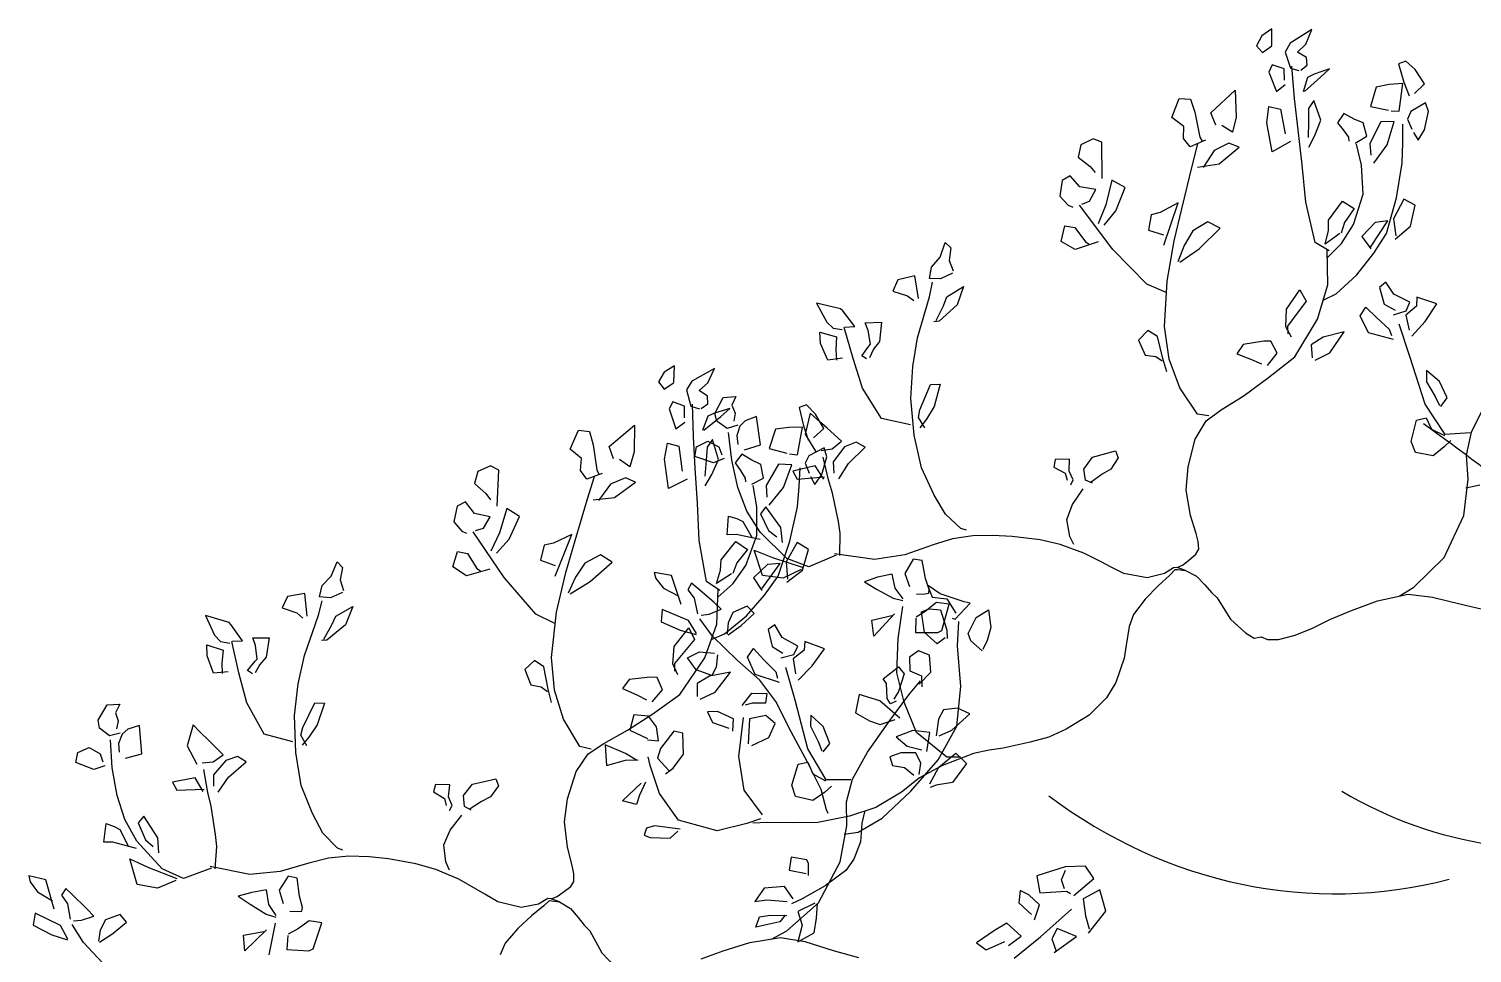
# Model space of a CAD drawing. Header units: millimetres. Extents: x 87938 to 265635, y 330093 to 434310.
# Drawn here: x 233344 to 236087, y 372373 to 374130 of the extents above; entities that cross this region are included whole.
import ezdxf

# ---------------------------------------------------------------- set-up
doc = ezdxf.new("R2010")
doc.units = ezdxf.units.MM

# ---------------------------------------------------------------- blocks, each defined once
blk = doc.blocks.new('A$C02942DF4')
at = {"linetype": 'Continuous'}
for p, q in [((2378, 6349.3), (2364.7, 6339.9)), ((2378.2, 6326.6), (2378, 6349.3)), ((2432.3, 6348.3), (2402.8, 6329.9)), ((2424.2, 6328.6), (2432.3, 6348.3)), ((2364.7, 6339.9), (2357.4, 6326.3)), ((2402.8, 6329.9), (2396.1, 6317.5)), ((2413, 6317.5), (2424.2, 6328.6)), ((2357.4, 6326.3), (2365.5, 6317)), ((2365.5, 6317), (2378, 6326.2)), ((2396.1, 6317.5), (2403.2, 6295.7)), ((2425.1, 6310.2), (2413, 6317.5)), ((2425.8, 6300.2), (2425.1, 6310.2)), ((2378.4, 6300.4), (2374, 6290.3)), ((2374, 6290.3), (2384.3, 6264)), ((2394.6, 6295.1), (2378.4, 6300.4)), ((2395.4, 6279.5), (2394.6, 6295.1)), ((2403.2, 6295.7), (2414.8, 6292.8)), ((2408.8, 6254.6), (2405.2, 6298.6)), ((2417.2, 6293.3), (2425.8, 6300.2)), ((2456.2, 6295.1), (2435.4, 6287.8)), ((2444.3, 6283.6), (2456.2, 6295.1)), ((2560, 6305.6), (2550.2, 6301.6)), ((2550.2, 6301.6), (2557.1, 6277)), ((2572.6, 6293.9), (2560, 6305.6)), ((2585.2, 6274.8), (2572.6, 6293.9)), ((2384.3, 6264), (2396.2, 6273.7)), ((2426.6, 6283.3), (2420.5, 6263.7)), ((2422.6, 6264.2), (2444.3, 6283.6)), ((2435.4, 6287.8), (2426.6, 6283.3)), ((2519.5, 6270.3), (2512.1, 6243.8)), ((2537.5, 6273.8), (2519.5, 6270.3)), ((2555.8, 6275.3), (2537.5, 6273.8)), ((2551.1, 6237.4), (2555.8, 6275.3)), ((2557.1, 6277), (2564.5, 6258.4)), ((2571.7, 6261.5), (2585.2, 6274.8)), ((2242.4, 6228.8), (2252.4, 6254.9)), ((2252.4, 6254.9), (2267.6, 6253.9)), ((2267.6, 6253.9), (2273.4, 6236)), ((2295.3, 6235.2), (2328.1, 6265.9)), ((2328.1, 6265.9), (2329.6, 6229.5)), ((2413.6, 6212.1), (2408.8, 6254.6)), ((2435, 6252), (2427.9, 6241.3)), ((2444.4, 6225.2), (2435, 6252)), ((2273.4, 6236), (2280.4, 6202.4)), ((2302, 6218.6), (2295.3, 6235.2)), ((2371.1, 6221.7), (2373.9, 6243.7)), ((2373.9, 6243.7), (2389.6, 6240.4)), ((2389.6, 6240.4), (2396, 6206.9)), ((2427.9, 6241.3), (2427.9, 6223.4)), ((2475.8, 6234.2), (2467.4, 6221.8)), ((2489.7, 6226.6), (2475.8, 6234.2)), ((2512.1, 6243.8), (2536.6, 6239)), ((2540.2, 6238.1), (2551.1, 6237.4)), ((2566.7, 6236.9), (2562.3, 6226.8)), ((2586.7, 6248.9), (2566.7, 6236.9)), ((2585.4, 6212.2), (2590.9, 6236.9)), ((2590.9, 6236.9), (2586.7, 6248.9)), ((2258.5, 6216.8), (2242.4, 6228.8)), ((2258, 6200.6), (2258.5, 6216.8)), ((2324.6, 6208.8), (2310.3, 6218.1)), ((2329.6, 6229.5), (2324.6, 6208.8)), ((2378.6, 6182.5), (2371.1, 6221.7)), ((2419, 6164.7), (2413.6, 6212.1)), ((2427.9, 6223.4), (2427.3, 6201.9)), ((2436.3, 6204.4), (2444.4, 6225.2)), ((2467.4, 6221.8), (2475, 6212)), ((2475, 6212), (2481.9, 6202.1)), ((2502.1, 6221.5), (2489.7, 6226.6)), ((2506.9, 6203.4), (2502.1, 6221.5)), ((2525.9, 6223.2), (2510.9, 6193.5)), ((2544.2, 6223.3), (2525.9, 6223.2)), ((2534.4, 6191.9), (2544.2, 6223.3)), ((2555.7, 6194.4), (2555.8, 6219.7)), ((2562.3, 6226.8), (2568.3, 6213.1)), ((2576.5, 6198.3), (2585.4, 6212.2)), ((2119, 6191.7), (2115.3, 6175.1)), ((2135.6, 6200.1), (2119, 6191.7)), ((2147.5, 6195.2), (2135.6, 6200.1)), ((2147.6, 6146.2), (2147.5, 6195.2)), ((2267.2, 6189.1), (2258, 6200.6)), ((2287.9, 6198.1), (2267.2, 6189.1)), ((2269.7, 6162.8), (2277.7, 6193.3)), ((2280.4, 6202.4), (2283.4, 6196.8)), ((2319.6, 6194), (2299.9, 6184.1)), ((2333.5, 6188.5), (2319.6, 6194)), ((2403.2, 6196.3), (2378.6, 6182.5)), ((2428.4, 6188.6), (2436.3, 6204.4)), ((2481.9, 6202.1), (2482.5, 6197)), ((2491.3, 6194.1), (2506.9, 6203.4)), ((2510.9, 6193.5), (2512.6, 6177.8)), ((2516.5, 6167.1), (2534.4, 6191.9)), ((2555, 6167), (2555.7, 6194.4)), ((2570.4, 6208.7), (2576.5, 6198.3)), ((2115.3, 6175.1), (2131.5, 6162.4)), ((2299.9, 6184.1), (2284.7, 6161)), ((2306.4, 6166.1), (2333.5, 6188.5)), ((2131.5, 6162.4), (2138.2, 6154.2)), ((2255.9, 6105), (2269.7, 6162.8)), ((2277.3, 6161.4), (2306.4, 6166.1)), ((2424, 6114.1), (2419, 6164.7)), ((2547.2, 6119.7), (2555, 6167)), ((2093.4, 6143.4), (2090.2, 6122)), ((2104.3, 6149.8), (2093.4, 6143.4)), ((2117.4, 6134.6), (2104.3, 6149.8)), ((2139, 6131.3), (2117.4, 6134.6)), ((2160.9, 6143.7), (2152.6, 6110.3)), ((2178.9, 6133.9), (2160.9, 6143.7)), ((2166.3, 6102.3), (2178.9, 6133.9)), ((2090.2, 6122), (2101.8, 6109.7)), ((2120, 6111.4), (2130.6, 6115.3)), ((2130.6, 6115.3), (2139, 6131.3)), ((2250.9, 6112.9), (2226.6, 6099.9)), ((2231.6, 6055.6), (2250.9, 6112.9)), ((2436.9, 6059), (2424, 6114.1)), ((2455.1, 6089.5), (2473.9, 6115.2)), ((2473.9, 6115.2), (2490, 6105.3)), ((2533.5, 6071.4), (2547.2, 6119.7)), ((2557.2, 6118.2), (2543.4, 6091.5)), ((2572.6, 6109.9), (2557.2, 6118.2)), ((2101.8, 6109.7), (2108, 6107.2)), ((2152.6, 6110.3), (2142.3, 6084.5)), ((2150.4, 6082.5), (2166.3, 6102.3)), ((2214.1, 6096.6), (2210.5, 6075.9)), ((2226.6, 6099.9), (2214.1, 6096.6)), ((2245.6, 6061.3), (2255.9, 6105)), ((2490, 6105.3), (2476.7, 6086.5)), ((2566.3, 6081.5), (2572.6, 6109.9)), ((2092.1, 6060.5), (2097.1, 6081.6)), ((2097.1, 6081.6), (2110.8, 6079.6)), ((2110.8, 6079.6), (2124.9, 6060.1)), ((2210.5, 6075.9), (2230.8, 6069.8)), ((2270.6, 6075.2), (2258.9, 6055.3)), ((2291.2, 6087.3), (2270.6, 6075.2)), ((2279.2, 6050.6), (2307.9, 6078.6)), ((2307.9, 6078.6), (2291.2, 6087.3)), ((2450.6, 6057), (2455, 6075.5)), ((2455, 6075.5), (2455.1, 6089.5)), ((2476.7, 6086.5), (2472, 6071.8)), ((2518.4, 6086.4), (2500.3, 6067.5)), ((2511.9, 6052.7), (2535.3, 6088.6)), ((2535.3, 6088.6), (2518.4, 6086.4)), ((2543.4, 6091.5), (2546.3, 6068.1)), ((2545.6, 6063.7), (2566.3, 6081.5)), ((1927.8, 6039.4), (1934.7, 6059.2)), ((1934.7, 6059.2), (1942.4, 6051.9)), ((2111, 6049.5), (2092.1, 6060.5)), ((2142.4, 6060), (2111, 6049.5)), ((2124.9, 6060.1), (2129.8, 6057.4)), ((2235.8, 6006.6), (2245.6, 6061.3)), ((2258.9, 6055.3), (2250.3, 6033)), ((2455.7, 6047.7), (2436.9, 6059)), ((2470.4, 6071.4), (2450.6, 6057)), ((2500.3, 6067.5), (2512.6, 6050.8)), ((2516.6, 6044.7), (2533.5, 6071.4)), ((1916, 6025.8), (1927.8, 6039.4)), ((1942.4, 6051.9), (1940.1, 6034.9)), ((1940.1, 6034.9), (1945.4, 6020.7)), ((2253.2, 6032.7), (2279.2, 6050.6)), ((2493.4, 6015.5), (2516.6, 6044.7)), ((1913.4, 6010.5), (1916, 6025.8)), ((1944.4, 6017.7), (1928.5, 6009.8)), ((2465.2, 5989.4), (2493.4, 6015.5)), ((1870.2, 6008.5), (1863.7, 5992.9)), ((1893.5, 6013.9), (1870.2, 6008.5)), ((1898.4, 5983.2), (1893.5, 6013.9)), ((1928.5, 6009.8), (1913.4, 6010.5)), ((1913.5, 5985.3), (1917.3, 6005.1)), ((1937.1, 5985.2), (1959.4, 5999.5)), ((1959.4, 5999.5), (1950.8, 5974.4)), ((2232.4, 5944.9), (2235.8, 6006.6)), ((2532.6, 6005.1), (2524, 5998.2)), ((2524, 5998.2), (2530.7, 5975.6)), ((2543.7, 5988.8), (2532.6, 6005.1)), ((1792.7, 5969), (1760.2, 5976.9)), ((1760.2, 5976.9), (1773.8, 5951)), ((1863.7, 5992.9), (1883.7, 5986.8)), ((1883.7, 5986.8), (1892.3, 5980.4)), ((1897.2, 5929.7), (1913.5, 5985.3)), ((1932.2, 5973.2), (1937.1, 5985.2)), ((2397.9, 5968.8), (2416.1, 5994.7)), ((2424.7, 5979.6), (2399.5, 5945.4)), ((2416.1, 5994.7), (2424.7, 5979.6)), ((2448.6, 5981.3), (2465.2, 5989.4)), ((2530.7, 5975.6), (2545.6, 5967.2)), ((2565.3, 5978.1), (2543.7, 5988.8)), ((2560.4, 5966.5), (2565.3, 5978.1)), ((2574.7, 5984.8), (2574.2, 5972.8)), ((2601.8, 5976.1), (2574.7, 5984.8)), ((2586, 5952.1), (2601.8, 5976.1)), ((1795.5, 5966.6), (1792.7, 5969)), ((1812, 5945.2), (1795.5, 5966.6)), ((1922.3, 5953.1), (1932.2, 5973.2)), ((1950.8, 5974.4), (1926.7, 5952.4)), ((2397.1, 5944.8), (2397.9, 5968.8)), ((2498.1, 5959.6), (2505.5, 5971.5)), ((2509.4, 5936.4), (2498.1, 5959.6)), ((2505.5, 5971.5), (2520.4, 5956.8)), ((2520.4, 5956.8), (2537.3, 5941.5)), ((2543.1, 5961), (2560.4, 5966.5)), ((2574.2, 5972.8), (2560.1, 5960.4)), ((2560.1, 5960.4), (2564.3, 5940.1)), ((1765.3, 5922.1), (1764.3, 5937.3)), ((1764.3, 5937.3), (1786.9, 5931)), ((1773.8, 5951), (1782.4, 5942.9)), ((1782.4, 5942.9), (1795, 5940.9)), ((1798.2, 5944.1), (1812, 5945.2)), ((1826.2, 5949.9), (1848.4, 5951.2)), ((1830.2, 5939.7), (1826.2, 5949.9)), ((1833.4, 5921.2), (1830.2, 5939.7)), ((1848.4, 5951.2), (1845.5, 5924.7)), ((1926.7, 5952.4), (1919.3, 5951.3)), ((2209.6, 5939.6), (2197.1, 5926.6)), ((2222.8, 5931.5), (2209.6, 5939.6)), ((2238.7, 5900.6), (2232.4, 5944.9)), ((2404.6, 5930.5), (2397.1, 5944.8)), ((2399.5, 5945.4), (2399.8, 5935.3)), ((2476.2, 5937.7), (2447.9, 5930.8)), ((2456.8, 5909.4), (2476.2, 5937.7)), ((2543.1, 5927.4), (2509.4, 5936.4)), ((2537.3, 5941.5), (2540.3, 5933.1)), ((2568.2, 5931.9), (2586, 5952.1)), ((1775.2, 5899.2), (1765.3, 5922.1)), ((1786.9, 5931), (1786, 5913.3)), ((1821.3, 5905.4), (1830.9, 5918.5)), ((1830.9, 5918.5), (1833.4, 5921.2)), ((1845.5, 5924.7), (1837.3, 5914.4)), ((1890.8, 5890.8), (1897.2, 5929.7)), ((2197.1, 5926.6), (2206.1, 5906.3)), ((2230.2, 5901.7), (2222.8, 5931.5)), ((2339.1, 5920.5), (2330.7, 5908)), ((2367.3, 5925.3), (2339.1, 5920.5)), ((2376.9, 5925.1), (2367.3, 5925.3)), ((2385.2, 5908.8), (2376.9, 5925.1)), ((2447.9, 5930.8), (2431.6, 5920)), ((2431.6, 5920), (2432.6, 5902.4)), ((1795.1, 5902.1), (1775.2, 5899.2)), ((1786, 5913.3), (1787.2, 5899.6)), ((1828, 5901), (1821.3, 5905.4)), ((1837.3, 5914.4), (1831.8, 5902.6)), ((2206.1, 5906.3), (2220.6, 5904.4)), ((2220.6, 5904.4), (2229.3, 5898.4)), ((2235.6, 5883.7), (2230.2, 5901.7)), ((2253.1, 5861.9), (2238.7, 5900.6)), ((2330.7, 5908), (2350.5, 5900.4)), ((2350.5, 5900.4), (2364, 5894.4)), ((2372.2, 5892.1), (2385.2, 5908.8)), ((2437, 5899.2), (2456.8, 5909.4)), ((1553.4, 5883.1), (1545.5, 5870)), ((1567.2, 5891.8), (1553.4, 5883.1)), ((1566.2, 5869.1), (1567.2, 5891.8)), ((1621.4, 5887.9), (1590.9, 5871.1)), ((1612.3, 5868.7), (1621.4, 5887.9)), ((1888.1, 5847.5), (1890.8, 5890.8)), ((2605.6, 5870.6), (2587.8, 5885.4)), ((2587.8, 5885.4), (2588.2, 5870.1)), ((1545.5, 5870), (1553, 5860.2)), ((1553, 5860.2), (1566, 5868.8)), ((1590.9, 5871.1), (1583.6, 5859.1)), ((1583.6, 5859.1), (1589.5, 5837)), ((1600.5, 5858.3), (1612.3, 5868.7)), ((1612.2, 5850.3), (1600.5, 5858.3)), ((1900.1, 5831.8), (1914.9, 5866.4)), ((1914.9, 5866.4), (1927.8, 5866.6)), ((1927.8, 5866.6), (1919.6, 5836.7)), ((2277.3, 5825.9), (2253.1, 5861.9)), ((2588.2, 5870.1), (2599.7, 5850)), ((2615.9, 5848.2), (2605.6, 5870.6)), ((1565, 5843), (1560.1, 5833.1)), ((1580.9, 5836.8), (1565, 5843)), ((1592.9, 5795.7), (1591.7, 5839.8)), ((1603.4, 5833.9), (1612.3, 5840.3)), ((1612.3, 5840.3), (1612.2, 5850.3)), ((1622.1, 5827.2), (1633.2, 5848.6)), ((1633.2, 5848.6), (1650.6, 5850.2)), ((1650.6, 5850.2), (1645.2, 5838.1)), ((1746.6, 5838.6), (1736.6, 5835.1)), ((1758.6, 5826.2), (1746.6, 5838.6)), ((1892.4, 5797.5), (1888.1, 5847.5)), ((2599.7, 5850), (2605.6, 5837.8)), ((2607.4, 5836.4), (2615.9, 5848.2)), ((2648.9, 5801.7), (2667.7, 5839.3)), ((1560.1, 5833.1), (1569, 5806.3)), ((1580.9, 5821.2), (1580.9, 5836.8)), ((1589.5, 5837), (1601, 5833.5)), ((1612.3, 5823.4), (1605.1, 5804.1)), ((1607.2, 5804.5), (1629.9, 5822.7)), ((1621.3, 5827.4), (1612.3, 5823.4)), ((1642.5, 5833.6), (1621.3, 5827.4)), ((1624.6, 5816.5), (1622.1, 5827.2)), ((1629.9, 5822.7), (1642.5, 5833.6)), ((1645.2, 5838.1), (1649.6, 5827.6)), ((1649.6, 5827.6), (1647.7, 5816.7)), ((1678.6, 5822.8), (1663.3, 5817.2)), ((1683.9, 5784.5), (1678.6, 5822.8)), ((1736.6, 5835.1), (1742.2, 5810.1)), ((1751.3, 5827.5), (1744.8, 5798.7)), ((1760.3, 5819.1), (1751.3, 5827.5)), ((1770.1, 5806.4), (1758.6, 5826.2)), ((1774.4, 5807), (1760.3, 5819.1)), ((1898.3, 5821.6), (1900.1, 5831.8)), ((1907.2, 5807.6), (1898.3, 5821.6)), ((1909.3, 5819.2), (1900.4, 5807.7)), ((1919.6, 5836.7), (1909.3, 5819.2)), ((2292.6, 5823.6), (2277.3, 5825.9)), ((2574.5, 5817.9), (2587.5, 5821.3)), ((2587.5, 5821.3), (2595, 5805.9)), ((1425.5, 5778.7), (1436.8, 5804.3)), ((1436.8, 5804.3), (1451.9, 5802.5)), ((1451.9, 5802.5), (1456.8, 5784.3)), ((1478.6, 5782.3), (1513, 5811.2)), ((1513, 5811.2), (1512.5, 5774.8)), ((1569, 5806.3), (1581.3, 5815.4)), ((1638.8, 5806.6), (1624.6, 5816.5)), ((1653.2, 5811), (1638.8, 5806.6)), ((1645, 5763.6), (1640.5, 5801.4)), ((1656, 5809.9), (1651.7, 5797)), ((1663.3, 5817.2), (1656, 5809.9)), ((1704.3, 5805.5), (1695.6, 5779.3)), ((1722.5, 5808), (1704.3, 5805.5)), ((1740.8, 5808.5), (1722.5, 5808)), ((1734.1, 5771), (1740.8, 5808.5)), ((1742.2, 5810.1), (1748.6, 5791.2)), ((1755.9, 5793.9), (1770.1, 5806.4)), ((1794, 5789.2), (1774.4, 5807)), ((2567.4, 5789), (2574.5, 5817.9)), ((2595, 5805.9), (2612.6, 5797.1)), ((2642.4, 5770.4), (2648.9, 5801.7)), ((1456.8, 5784.3), (1462, 5750.3)), ((1484.4, 5765.3), (1478.6, 5782.3)), ((1553.6, 5764.8), (1557.5, 5786.6)), ((1557.5, 5786.6), (1573, 5782.5)), ((1573, 5782.5), (1577.6, 5748.7)), ((1595.5, 5752.9), (1592.9, 5795.7)), ((1595, 5768.4), (1597, 5781.8)), ((1597, 5781.8), (1612.3, 5789.5)), ((1611.4, 5781.3), (1610.3, 5763.5)), ((1619, 5791.7), (1611.4, 5781.3)), ((1612.3, 5789.5), (1627.4, 5781.5)), ((1626.9, 5764.4), (1619, 5791.7)), ((1627.4, 5781.5), (1631.6, 5771)), ((1651.7, 5797), (1653.3, 5785.1)), ((1662.1, 5777.7), (1683.9, 5784.5)), ((1744.8, 5798.7), (1754.3, 5783.1)), ((1770.3, 5780.5), (1749.7, 5769.6)), ((1754.3, 5783.1), (1759.4, 5774.5)), ((1773.8, 5768.3), (1770.3, 5780.5)), ((1781.2, 5778.9), (1794, 5789.2)), ((1798, 5781.8), (1782.5, 5761.4)), ((1813.8, 5787.9), (1798, 5781.8)), ((1803.3, 5759.2), (1826, 5781.3)), ((1826, 5781.3), (1813.8, 5787.9)), ((1902.3, 5753.3), (1892.4, 5797.5)), ((2572.9, 5773.8), (2567.4, 5789)), ((2612.2, 5781.6), (2597, 5769.7)), ((2621.2, 5790.3), (2612.2, 5781.6)), ((1440.8, 5765.9), (1425.5, 5778.7)), ((1439.5, 5749.7), (1440.8, 5765.9)), ((1506.4, 5754.4), (1492.6, 5764.4)), ((1512.5, 5774.8), (1506.4, 5754.4)), ((1558.9, 5725.3), (1553.6, 5764.8)), ((1620, 5760.2), (1595, 5768.4)), ((1610.3, 5763.5), (1608.6, 5742.1)), ((1617.7, 5744.1), (1626.9, 5764.4)), ((1634.8, 5765.7), (1620, 5760.2)), ((1653.3, 5726.3), (1645, 5763.6)), ((1658.7, 5771.8), (1649.7, 5759.8)), ((1672.2, 5763.4), (1658.7, 5771.8)), ((1684.4, 5757.6), (1672.2, 5763.4)), ((1695.6, 5779.3), (1719.8, 5773.3)), ((1723.3, 5772.2), (1734.1, 5771)), ((1749.7, 5769.6), (1744.7, 5759.7)), ((1766.2, 5776.8), (1781.2, 5778.9)), ((1767, 5744), (1773.8, 5768.3)), ((1782.5, 5761.4), (1783.3, 5745.8)), ((2084, 5764.5), (2082.1, 5754.2)), ((2103.6, 5764.8), (2084, 5764.5)), ((2102.9, 5748.6), (2103.6, 5764.8)), ((2122.8, 5751.5), (2134.5, 5767.5)), ((2134.5, 5767.5), (2165.7, 5776.2)), ((2169.6, 5766.9), (2159.7, 5751.3)), ((2165.7, 5776.2), (2169.6, 5766.9)), ((2597, 5769.7), (2572.9, 5773.8)), ((2644.6, 5737.7), (2642.4, 5770.4)), ((1300.2, 5748.2), (1295.6, 5731.8)), ((1317.3, 5755.7), (1300.2, 5748.2)), ((1328.9, 5750.2), (1317.3, 5755.7)), ((1326.4, 5701.3), (1328.9, 5750.2)), ((1448.1, 5737.8), (1439.5, 5749.7)), ((1469.2, 5745.7), (1448.1, 5737.8)), ((1449.2, 5711.3), (1458.8, 5741.4)), ((1462, 5750.3), (1464.7, 5744.5)), ((1598.3, 5705.3), (1595.5, 5752.9)), ((1609, 5728.7), (1617.7, 5744.1)), ((1649.7, 5759.8), (1656.8, 5749.6)), ((1656.8, 5749.6), (1663.1, 5739.3)), ((1688.2, 5739.3), (1684.4, 5757.6)), ((1708.3, 5758.1), (1691.7, 5729.2)), ((1726.5, 5757.2), (1708.3, 5758.1)), ((1715, 5726.4), (1726.5, 5757.2)), ((1758.1, 5756), (1727.8, 5748.6)), ((1727.8, 5748.6), (1733.9, 5737.8)), ((1733.9, 5737.8), (1770.9, 5741.2)), ((1736.4, 5727.8), (1737.9, 5753)), ((1744.7, 5759.7), (1750, 5745.8)), ((1751.9, 5741.3), (1757.5, 5730.5)), ((1757.5, 5730.5), (1767, 5744)), ((1770, 5737.8), (1758.1, 5756)), ((1790.4, 5738.4), (1803.3, 5759.2)), ((1919.7, 5716), (1902.3, 5753.3)), ((2082.1, 5754.2), (2097.6, 5745.9)), ((2097.6, 5745.9), (2100.4, 5736.5)), ((2108.4, 5736.9), (2102.9, 5748.6)), ((2125.1, 5736.6), (2122.8, 5751.5)), ((2147.7, 5744.7), (2132.8, 5733.9)), ((2159.7, 5751.3), (2147.7, 5744.7)), ((1295.6, 5731.8), (1311.1, 5718.3)), ((1480.5, 5731.1), (1464.1, 5708.8)), ((1500.6, 5739.8), (1480.5, 5731.1)), ((1485.9, 5712.7), (1514.3, 5733.6)), ((1514.3, 5733.6), (1500.6, 5739.8)), ((1584.3, 5737.8), (1558.9, 5725.3)), ((1665.5, 5694.2), (1653.3, 5726.3)), ((1663.1, 5739.3), (1663.5, 5734.2)), ((1672.1, 5730.9), (1688.2, 5739.3)), ((1691.7, 5729.2), (1692.5, 5713.4)), ((1695.8, 5702.6), (1715, 5726.4)), ((1734.3, 5700.4), (1736.4, 5727.8)), ((2105.3, 5729.9), (2108.4, 5736.9)), ((2107.5, 5703.5), (2122, 5724.7)), ((2134.6, 5732.2), (2125.1, 5736.6)), ((2638.5, 5688.7), (2644.6, 5737.7)), ((2641.6, 5726.2), (2660.6, 5729.9)), ((1272.1, 5701.3), (1267.8, 5680.1)), ((1283.3, 5707.1), (1272.1, 5701.3)), ((1295.6, 5691.3), (1283.3, 5707.1)), ((1311.1, 5718.3), (1317.4, 5709.7)), ((1432.4, 5654.4), (1449.2, 5711.3)), ((1456.7, 5709.6), (1485.9, 5712.7)), ((1600.7, 5654.5), (1598.3, 5705.3)), ((1935.2, 5690.3), (1919.7, 5716)), ((2099.8, 5683.2), (2107.5, 5703.5)), ((1317, 5686.8), (1295.6, 5691.3)), ((1307.8, 5671.3), (1317, 5686.8)), ((1339.5, 5698.1), (1329.5, 5665.1)), ((1357, 5687.3), (1339.5, 5698.1)), ((1342.7, 5656.4), (1357, 5687.3)), ((1638.6, 5662.1), (1640.6, 5687.7)), ((1640.6, 5687.7), (1651.8, 5684.4)), ((1651.8, 5684.4), (1659.8, 5680.3)), ((1683.5, 5665.9), (1665.5, 5694.2)), ((1691.2, 5700.2), (1684, 5690.8)), ((1684, 5690.8), (1695, 5668.2)), ((1711.5, 5672.1), (1691.2, 5700.2)), ((1724, 5653.6), (1734.3, 5700.4)), ((1955.8, 5670.9), (1935.2, 5690.3)), ((2103.8, 5660), (2099.8, 5683.2)), ((2611.9, 5631.5), (2638.5, 5688.7)), ((1267.8, 5680.1), (1278.7, 5667.2)), ((1278.7, 5667.2), (1284.8, 5664.5)), ((1296.9, 5668), (1307.8, 5671.3)), ((1329.5, 5665.1), (1317.8, 5639.9)), ((1427.7, 5662.5), (1402.8, 5650.8)), ((1405.4, 5606.3), (1427.7, 5662.5)), ((1651.1, 5662.9), (1638.6, 5662.1)), ((1683.4, 5656.1), (1651.1, 5662.9)), ((1659.8, 5680.3), (1672.5, 5658.1)), ((1719.8, 5630.3), (1683.5, 5665.9)), ((1695, 5668.2), (1706, 5659.6)), ((1714, 5651.7), (1711.5, 5672.1)), ((1963.4, 5668.5), (1955.8, 5670.9)), ((1325.8, 5637.5), (1342.7, 5656.4)), ((1390.1, 5648.3), (1385.4, 5627.7)), ((1402.8, 5650.8), (1390.1, 5648.3)), ((1419.7, 5611.3), (1432.4, 5654.4)), ((1610.6, 5598.9), (1600.7, 5654.5)), ((1630.5, 5628.3), (1650.6, 5653)), ((1650.6, 5653), (1666.2, 5642.3)), ((1666.2, 5642.3), (1651.8, 5624.2)), ((1707.8, 5606.1), (1724, 5653.6)), ((1733.9, 5651.6), (1718.7, 5625.7)), ((1748.9, 5642.5), (1733.9, 5651.6)), ((1741, 5614.4), (1748.9, 5642.5)), ((2109.2, 5649), (2103.8, 5660)), ((1101.2, 5606.2), (1109.2, 5625.7)), ((1109.2, 5625.7), (1116.4, 5617.9)), ((1266.4, 5618.7), (1272.5, 5639.5)), ((1272.5, 5639.5), (1286.1, 5636.7)), ((1286.1, 5636.7), (1299.1, 5616.5)), ((1385.4, 5627.7), (1405.4, 5620.5)), ((1445.5, 5623.8), (1432.7, 5604.6)), ((1466.6, 5634.9), (1445.5, 5623.8)), ((1452.7, 5598.8), (1482.8, 5625.3)), ((1482.8, 5625.3), (1466.6, 5634.9)), ((1629.6, 5614.3), (1630.5, 5628.3)), ((1651.8, 5624.2), (1646.3, 5609.7)), ((1686.9, 5607.2), (1675.3, 5641.6)), ((1675.3, 5641.6), (1700.2, 5631.3)), ((1685.2, 5588.6), (1710.5, 5623.2)), ((1710.5, 5623.2), (1693.5, 5621.9)), ((1700.2, 5631.3), (1740.4, 5618.3)), ((1718.7, 5625.7), (1720.4, 5602.1)), ((1749.4, 5618.6), (1719.8, 5630.3)), ((1786.7, 5634.7), (1749.4, 5618.6)), ((1891.3, 5629.3), (1880.1, 5609.9)), ((1903.6, 5627.3), (1891.3, 5629.3)), ((1907.8, 5603.1), (1903.6, 5627.3)), ((2570.8, 5591.1), (2611.9, 5631.5)), ((1088.8, 5593.3), (1101.2, 5606.2)), ((1116.4, 5617.9), (1113.3, 5601.1)), ((1284.7, 5606.7), (1266.4, 5618.7)), ((1316.6, 5615.5), (1284.7, 5606.7)), ((1299.1, 5616.5), (1303.8, 5613.5)), ((1407.1, 5557.1), (1419.7, 5611.3)), ((1432.7, 5604.6), (1423, 5582.8)), ((1563, 5607), (1539.6, 5611)), ((1539.6, 5611), (1541.7, 5603.1)), ((1541.7, 5603.1), (1552.4, 5589.9)), ((1576.1, 5567.8), (1563, 5607)), ((1624.2, 5596.1), (1629.6, 5614.3)), ((1644.7, 5609.4), (1624.2, 5596.1)), ((1693.5, 5621.9), (1674.4, 5604)), ((1674.4, 5604), (1685.8, 5586.6)), ((1714.8, 5603.6), (1686.9, 5607.2)), ((1689.4, 5580.3), (1707.8, 5606.1)), ((1739.1, 5615.2), (1714.8, 5603.6)), ((1719.5, 5597.8), (1741, 5614.4)), ((1843, 5604.8), (1825, 5598.5)), ((1862.8, 5609), (1843, 5604.8)), ((1866.7, 5589.7), (1862.8, 5609)), ((1880.1, 5609.9), (1886.2, 5592.1)), ((1912.8, 5587.8), (1907.8, 5603.1)), ((1085.3, 5578.2), (1088.8, 5593.3)), ((1116.6, 5583.7), (1100.3, 5576.7)), ((1113.3, 5601.1), (1117.8, 5586.7)), ((1425.8, 5582.3), (1452.7, 5598.8)), ((1552.4, 5589.9), (1573.2, 5579)), ((1590.5, 5596.6), (1585.4, 5587.4)), ((1585.4, 5587.4), (1593.9, 5576.1)), ((1599, 5589.2), (1590.5, 5596.6)), ((1620.5, 5570.7), (1599, 5589.2)), ((1628.8, 5586.5), (1610.6, 5598.9)), ((1825, 5598.5), (1841.4, 5588.6)), ((1841.4, 5588.6), (1864, 5576.1)), ((1877.7, 5575.1), (1866.7, 5589.7)), ((1927.9, 5581.9), (1910.7, 5593.7)), ((1910.7, 5593.7), (1917.2, 5577.6)), ((1912.3, 5582.8), (1912.8, 5587.8)), ((2550.8, 5578.8), (2570.8, 5591.1)), ((1042.1, 5578.4), (1034.7, 5563.3)), ((1065.6, 5582.6), (1042.1, 5578.4)), ((1068.8, 5551.7), (1065.6, 5582.6)), ((1084.1, 5553), (1088.9, 5572.6)), ((1100.3, 5576.7), (1085.3, 5578.2)), ((1107.6, 5551.7), (1130.6, 5564.8)), ((1130.6, 5564.8), (1120.8, 5540.2)), ((1593.9, 5576.1), (1598.5, 5555.1)), ((1630.6, 5561.2), (1620.5, 5570.7)), ((1666, 5565.3), (1646.6, 5556.9)), ((1664.8, 5552.4), (1689.4, 5580.3)), ((1675.4, 5555.2), (1666, 5565.3)), ((1864, 5576.1), (1877.1, 5572.9)), ((1870.9, 5521.4), (1877.3, 5564.8)), ((1895.9, 5581.8), (1907.1, 5581.9)), ((1907.1, 5581.9), (1912.3, 5582.8)), ((1922.8, 5570.2), (1907.6, 5558.3)), ((1917.2, 5577.6), (1936.8, 5575.5)), ((1940.2, 5568.3), (1922.8, 5570.2)), ((1960.4, 5571.4), (1927.9, 5581.9)), ((1930.2, 5532.4), (1940.2, 5568.3)), ((1936.8, 5575.5), (1949.2, 5555.9)), ((1948.2, 5547.5), (1968.5, 5569.4)), ((1968.5, 5569.4), (1960.4, 5571.4)), ((962.5, 5543.2), (930.5, 5552.7)), ((930.5, 5552.7), (942.7, 5526.2)), ((1034.7, 5563.3), (1054.4, 5556.1)), ((1054.4, 5556.1), (1062.6, 5549.2)), ((1064.8, 5498.4), (1084.1, 5553)), ((1102.1, 5540), (1107.6, 5551.7)), ((1400.3, 5495.8), (1407.1, 5557.1)), ((1550.7, 5560.8), (1548.9, 5544.3)), ((1586, 5545.9), (1550.7, 5560.8)), ((1596.9, 5528.2), (1586, 5545.9)), ((1618.6, 5524.5), (1601.6, 5548.2)), ((1603.5, 5553.1), (1614.4, 5554.6)), ((1614.4, 5554.6), (1630.6, 5561.2)), ((1635.2, 5527.8), (1664.8, 5552.4)), ((1646.6, 5556.9), (1640, 5542.8)), ((1657.8, 5538.9), (1675.4, 5555.2)), ((1834.9, 5546.2), (1862.2, 5552.6)), ((1837.6, 5524.8), (1834.9, 5546.2)), ((1865.9, 5554.8), (1837.6, 5524.8)), ((1894.8, 5549), (1894.5, 5529.7)), ((1907.6, 5558.3), (1895.3, 5550.5)), ((1902.4, 5557.7), (1912.8, 5561.6)), ((1906.8, 5529.7), (1902.4, 5557.7)), ((1912.8, 5561.6), (1928.1, 5560.5)), ((1928.1, 5560.5), (1936.9, 5532.6)), ((1944, 5549.1), (1948.2, 5547.5)), ((1951.5, 5511.7), (1953, 5544.5)), ((1965.9, 5528.1), (1976.8, 5549.8)), ((1976.8, 5549.8), (1993.6, 5560.4)), ((1993.6, 5560.4), (1996.7, 5536.4)), ((942.7, 5526.2), (950.9, 5517.6)), ((965.2, 5540.6), (962.5, 5543.2)), ((980.6, 5518.4), (965.2, 5540.6)), ((1091.1, 5520.4), (1102.1, 5540)), ((1120.8, 5540.2), (1095.5, 5519.4)), ((1548.9, 5544.3), (1575, 5532.9)), ((1566.9, 5510.8), (1586.5, 5535.8)), ((1575, 5532.9), (1596.6, 5527.1)), ((1586.5, 5535.8), (1594.3, 5520.2)), ((1618.2, 5520.6), (1635.2, 5527.8)), ((1640, 5542.8), (1638.8, 5527.4)), ((1639.9, 5526.3), (1657.8, 5538.9)), ((1703.3, 5539.9), (1694.4, 5533.5)), ((1694.4, 5533.5), (1699.9, 5510.6)), ((1713.5, 5523), (1703.3, 5539.9)), ((1894.5, 5529.7), (1924.7, 5529.7)), ((1923.8, 5514.1), (1906.8, 5529.7)), ((1924.7, 5529.7), (1930.2, 5532.4)), ((1936.9, 5532.6), (1937.3, 5521.3)), ((1969.5, 5518.4), (1965.9, 5528.1)), ((1996.7, 5536.4), (1991.5, 5518.8)), ((932.7, 5497.8), (932.5, 5513)), ((932.5, 5513), (954.8, 5505.5)), ((950.9, 5517.6), (963.4, 5515)), ((954.8, 5505.5), (952.9, 5487.8)), ((966.7, 5518), (980.6, 5518.4)), ((995, 5522.3), (1017.2, 5522.5)), ((998.5, 5511.9), (995, 5522.3)), ((1000.7, 5493.2), (998.5, 5511.9)), ((1017.2, 5522.5), (1013, 5496.1)), ((1095.5, 5519.4), (1088.1, 5518.8)), ((1564.8, 5486.9), (1566.9, 5510.8)), ((1594.3, 5520.2), (1567.2, 5487.4)), ((1652.4, 5492.1), (1618.6, 5524.5)), ((1666.5, 5496.3), (1674.5, 5507.8)), ((1674.5, 5507.8), (1688.6, 5492.3)), ((1699.9, 5510.6), (1714.3, 5501.4)), ((1734.6, 5511.2), (1713.5, 5523)), ((1743.1, 5505.5), (1728.5, 5493.9)), ((1729.1, 5499.9), (1734.6, 5511.2)), ((1744.3, 5517.5), (1743.1, 5505.5)), ((1770.9, 5507.3), (1744.3, 5517.5)), ((1753.9, 5484.2), (1770.9, 5507.3)), ((1869, 5474.8), (1870.9, 5521.4)), ((1934.6, 5522.2), (1923.8, 5514.1)), ((1955.7, 5456.1), (1951.5, 5511.7)), ((1984.8, 5504.8), (1969.5, 5518.4)), ((1991.5, 5518.8), (1985.8, 5506.7)), ((941.4, 5474.4), (932.7, 5497.8)), ((952.9, 5487.8), (953.4, 5474.1)), ((987.8, 5478.1), (998.1, 5490.7)), ((998.1, 5490.7), (1000.7, 5493.2)), ((1004.2, 5486.2), (998.1, 5474.8)), ((1013, 5496.1), (1004.2, 5486.2)), ((1056.4, 5459.9), (1064.8, 5498.4)), ((1377.3, 5491.7), (1364.2, 5479.3)), ((1390, 5482.8), (1377.3, 5491.7)), ((1404.3, 5451.1), (1400.3, 5495.8)), ((1571.6, 5472.2), (1564.8, 5486.9)), ((1567.2, 5487.4), (1567.1, 5477.3)), ((1584.9, 5495), (1601.3, 5503.3)), ((1596.6, 5478.8), (1584.9, 5495)), ((1601.3, 5503.3), (1621.5, 5501.4)), ((1625.6, 5499.5), (1623.9, 5482.4)), ((1682.9, 5465), (1652.4, 5492.1)), ((1676.5, 5472.5), (1666.5, 5496.3)), ((1688.6, 5492.3), (1704.6, 5476.1)), ((1711.5, 5495.4), (1729.1, 5499.9)), ((1728.5, 5493.9), (1731.6, 5473.3)), ((1898.4, 5504.7), (1886.3, 5496)), ((1886.3, 5496), (1886.8, 5477.7)), ((1913.4, 5498.7), (1898.4, 5504.7)), ((1915.3, 5475.9), (1913.4, 5498.7)), ((961.4, 5476.2), (941.4, 5474.4)), ((994.2, 5473.4), (987.8, 5478.1)), ((1364.2, 5479.3), (1372, 5458.6)), ((1395.9, 5452.8), (1390, 5482.8)), ((1534, 5469), (1505.6, 5465.7)), ((1543.6, 5468.3), (1534, 5469)), ((1551, 5451.6), (1543.6, 5468.3)), ((1617.8, 5471.1), (1596.6, 5478.8)), ((1614.8, 5470.2), (1597.9, 5460.3)), ((1643.4, 5475.6), (1614.8, 5470.2)), ((1623.9, 5482.4), (1617.8, 5471.1)), ((1622.6, 5448.4), (1643.4, 5475.6)), ((1709.7, 5461.8), (1676.5, 5472.5)), ((1704.6, 5476.1), (1707.2, 5467.6)), ((1735, 5464.9), (1753.9, 5484.2)), ((1850.6, 5466.5), (1871.1, 5482.9)), ((1855.1, 5460.3), (1850.6, 5466.5)), ((1878.9, 5435.1), (1869, 5474.8)), ((1871.1, 5482.9), (1879.2, 5473.6)), ((1879.2, 5473.6), (1871.5, 5449.4)), ((1886.8, 5477.7), (1902.5, 5470.8)), ((1899.5, 5459.6), (1915.3, 5475.9)), ((1902.5, 5470.8), (1902.9, 5456)), ((1051.4, 5416.8), (1056.4, 5459.9)), ((1372, 5458.6), (1386.4, 5455.9)), ((1386.4, 5455.9), (1394.8, 5449.5)), ((1400.3, 5434.5), (1395.9, 5452.8)), ((1416.6, 5411.8), (1404.3, 5451.1)), ((1505.6, 5465.7), (1496.6, 5453.7)), ((1496.6, 5453.7), (1516, 5445)), ((1537.1, 5435.6), (1551, 5451.6)), ((1597.9, 5460.3), (1598, 5442.7)), ((1602.2, 5439.3), (1622.6, 5448.4)), ((1659.1, 5430.4), (1672.4, 5447.1)), ((1672.4, 5447.1), (1692.7, 5447)), ((1704.8, 5436.1), (1682.9, 5465)), ((1692.7, 5447), (1690.8, 5433.6)), ((1856.1, 5440.1), (1855.1, 5460.3)), ((1871.5, 5449.4), (1865, 5438.9)), ((1885.5, 5445), (1901.1, 5464)), ((1950.6, 5402.6), (1955.7, 5456.1)), ((784.7, 5410.6), (796.9, 5431.4)), ((796.9, 5431.4), (814.3, 5432.1)), ((814.3, 5432.1), (808.3, 5420.3)), ((1062.6, 5400.4), (1079.1, 5434.2)), ((1079.1, 5434.2), (1092, 5433.7)), ((1092, 5433.7), (1082.2, 5404.3)), ((1516, 5445), (1529.1, 5438.4)), ((1672.5, 5433.5), (1663.2, 5431)), ((1690.8, 5433.6), (1672.5, 5433.5)), ((1725.6, 5394.5), (1704.8, 5436.1)), ((1818.1, 5445.4), (1813, 5420.4)), ((1846, 5436.9), (1818.1, 5445.4)), ((1873.2, 5413.5), (1846, 5436.9)), ((1860.5, 5432.9), (1856.1, 5440.1)), ((1859.4, 5409.9), (1885.5, 5445)), ((1868.2, 5436.4), (1860.5, 5432.9)), ((1895.9, 5393.9), (1878.9, 5435.1)), ((1951.3, 5426.9), (1932.2, 5424.6)), ((1968.2, 5419.2), (1951.3, 5426.9)), ((786.6, 5399.8), (784.7, 5410.6)), ((808.3, 5420.3), (812.2, 5409.6)), ((812.2, 5409.6), (809.7, 5398.7)), ((1053, 5366.6), (1051.4, 5416.8)), ((1438.8, 5374.6), (1416.6, 5411.8)), ((1512, 5417.8), (1506.7, 5397)), ((1532.1, 5415.8), (1512, 5417.8)), ((1542.8, 5401.5), (1532.1, 5415.8)), ((1625.8, 5422.3), (1611.8, 5421.8)), ((1611.8, 5421.8), (1618.6, 5407.3)), ((1618.6, 5407.3), (1641, 5399.6)), ((1647.3, 5412.3), (1625.8, 5422.3)), ((1646.4, 5395.6), (1647.3, 5412.3)), ((1669, 5412.4), (1667.3, 5378.4)), ((1691, 5416.8), (1669, 5412.4)), ((1704, 5405.9), (1691, 5416.8)), ((1752.1, 5417.5), (1751.7, 5402.2)), ((1769.1, 5401.8), (1752.1, 5417.5)), ((1813, 5420.4), (1832.1, 5409.5)), ((1829.4, 5367.2), (1859.4, 5409.9)), ((1832.1, 5409.5), (1846.5, 5404.5)), ((1846.5, 5404.5), (1866.9, 5411.3)), ((1925.8, 5411.7), (1922.6, 5389.3)), ((1932.2, 5424.6), (1925.8, 5411.7)), ((1943.5, 5396.8), (1968.2, 5419.2)), ((800.2, 5389.1), (786.6, 5399.8)), ((814.9, 5392.7), (800.2, 5389.1)), ((817.6, 5391.5), (812.6, 5378.8)), ((825.3, 5398.4), (817.6, 5391.5)), ((840.9, 5403.2), (825.3, 5398.4)), ((844.1, 5364.7), (840.9, 5403.2)), ((913.7, 5404.1), (905.7, 5375.7)), ((922.3, 5395.2), (913.7, 5404.1)), ((935.7, 5382.4), (922.3, 5395.2)), ((1060.2, 5390.3), (1062.6, 5400.4)), ((1068.3, 5375.9), (1060.2, 5390.3)), ((1082.2, 5404.3), (1071, 5387.4)), ((1506.7, 5397), (1530.4, 5385.7)), ((1545.3, 5382.5), (1542.8, 5401.5)), ((1566.4, 5395.5), (1548.3, 5372)), ((1578.6, 5393.1), (1566.4, 5395.5)), ((1579.6, 5364.3), (1578.6, 5393.1)), ((1695.2, 5387), (1704, 5405.9)), ((1747.6, 5353.4), (1725.6, 5394.5)), ((1751.7, 5402.2), (1762.1, 5381.5)), ((1778.2, 5378.8), (1769.1, 5401.8)), ((1890.9, 5396.5), (1867.9, 5387.9)), ((1867.9, 5387.9), (1883, 5375.3)), ((1913.9, 5394), (1890.9, 5396.5)), ((1936.7, 5360.4), (1895.9, 5393.9)), ((1909.6, 5368), (1913.9, 5394)), ((1925.2, 5356.5), (1950.6, 5402.6)), ((1926.5, 5389.3), (1943.5, 5396.8)), ((757.2, 5366.6), (772.9, 5373.5)), ((772.9, 5373.5), (787.6, 5364.7)), ((804.1, 5345.9), (801.7, 5383.8)), ((812.6, 5378.8), (813.6, 5366.9)), ((905.7, 5375.7), (914.4, 5359.6)), ((954.4, 5363.6), (935.7, 5382.4)), ((1071, 5387.4), (1061.6, 5376.4)), ((1454, 5371.4), (1438.8, 5374.6)), ((1500.9, 5365.2), (1473.1, 5376.9)), ((1473.1, 5376.9), (1474.8, 5349)), ((1530.5, 5384), (1545.3, 5382.5)), ((1548.3, 5372), (1544.3, 5358.9)), ((1672.3, 5376.1), (1695.2, 5387)), ((1762.1, 5381.5), (1767.4, 5369)), ((1769, 5367.5), (1778.2, 5378.8)), ((1883, 5375.3), (1902.8, 5370.5)), ((754.5, 5353.3), (757.2, 5366.6)), ((779, 5343.8), (754.5, 5353.3)), ((794.1, 5348.6), (779, 5343.8)), ((787.6, 5364.7), (791.2, 5353.9)), ((822, 5359.1), (844.1, 5364.7)), ((914.4, 5359.6), (919, 5350.7)), ((925.9, 5352.6), (941, 5353.9)), ((941, 5353.9), (954.4, 5363.6)), ((958, 5355.9), (941.4, 5336.3)), ((974, 5361.2), (958, 5355.9)), ((962, 5333.1), (985.9, 5353.9)), ((985.9, 5353.9), (974, 5361.2)), ((1060.6, 5321.9), (1053, 5366.6)), ((1474.8, 5349), (1500.6, 5356.4)), ((1500.6, 5356.4), (1517.8, 5356.5)), ((1515.8, 5356.4), (1500.9, 5365.2)), ((1544.3, 5358.9), (1559.7, 5342.2)), ((1565.4, 5345.6), (1579.6, 5364.3)), ((1726.7, 5322.3), (1735.2, 5350.8)), ((1735.2, 5350.8), (1748.4, 5353.5)), ((1766.4, 5316.2), (1747.6, 5353.4)), ((1748.4, 5353.5), (1755.1, 5337.7)), ((1808.7, 5330.6), (1829.4, 5367.2)), ((1874.3, 5366.2), (1859.4, 5360.8)), ((1859.4, 5360.8), (1863.1, 5349)), ((1863.1, 5349), (1879.5, 5346.3)), ((1894.9, 5366.4), (1874.3, 5366.2)), ((1888.1, 5314), (1925.2, 5356.5)), ((1901.5, 5352.3), (1894.9, 5366.4)), ((1899.3, 5336.7), (1901.5, 5352.3)), ((1926.2, 5346.7), (1949.3, 5365.7)), ((1955.6, 5360.3), (1936.7, 5360.4)), ((1963.8, 5351.6), (1944.4, 5326)), ((1949.3, 5365.7), (1963.8, 5351.6)), ((810.5, 5308.2), (804.1, 5345.9)), ((916.7, 5332.3), (886, 5326.5)), ((927.6, 5313.5), (916.7, 5332.3)), ((941.4, 5336.3), (941.4, 5320.8)), ((948, 5313), (962, 5333.1)), ((1293.2, 5323.8), (1324.8, 5330.8)), ((1324.8, 5330.8), (1328.2, 5321.4)), ((1555.1, 5337.9), (1565.4, 5345.6)), ((1755.1, 5337.7), (1772.2, 5328)), ((1800.5, 5299.8), (1808.7, 5330.6)), ((1879.5, 5346.3), (1892.2, 5336.1)), ((1913.8, 5324.1), (1926.2, 5346.7)), ((886, 5326.5), (891.6, 5315.4)), ((891.6, 5315.4), (928.7, 5316.8)), ((1076, 5283.8), (1060.6, 5321.9)), ((1242.6, 5323.4), (1240.2, 5313.3)), ((1240.2, 5313.3), (1255.2, 5304.2)), ((1262.2, 5322.8), (1242.6, 5323.4)), ((1260.6, 5306.6), (1262.2, 5322.8)), ((1280.6, 5308.4), (1293.2, 5323.8)), ((1328.2, 5321.4), (1317.5, 5306.3)), ((1496.7, 5300.9), (1522, 5325)), ((1527.9, 5326.4), (1519.9, 5308.8)), ((1731.3, 5306.9), (1726.7, 5322.3)), ((1771, 5312.5), (1755.2, 5301.4)), ((1773.4, 5288.8), (1766.4, 5316.2)), ((1780.4, 5320.8), (1771, 5312.5)), ((1849.1, 5277.3), (1888.1, 5314)), ((1922.2, 5322.4), (1914.4, 5319.3)), ((1944.4, 5326), (1922.2, 5322.4)), ((821, 5275.5), (810.5, 5308.2)), ((1255.2, 5304.2), (1257.4, 5294.6)), ((1265.5, 5294.7), (1260.6, 5306.6)), ((1262, 5287.8), (1265.5, 5294.7)), ((1282.2, 5293.5), (1280.6, 5308.4)), ((1291.4, 5288.5), (1282.2, 5293.5)), ((1305.2, 5300.3), (1289.7, 5290.3)), ((1317.5, 5306.3), (1305.2, 5300.3)), ((1515.6, 5295.9), (1496.7, 5300.9)), ((1519.9, 5308.8), (1515.6, 5295.9)), ((1755.2, 5301.4), (1731.3, 5306.9)), ((1801, 5267), (1800.5, 5299.8)), ((792.4, 5244.8), (795.7, 5270.3)), ((795.7, 5270.3), (806.7, 5266.4)), ((837.5, 5246.3), (821, 5275.5)), ((846.9, 5280.1), (839.3, 5271.1)), ((839.3, 5271.1), (849, 5248)), ((865.7, 5250.9), (846.9, 5280.1)), ((1090, 5257.2), (1076, 5283.8)), ((1262.8, 5261.3), (1278.4, 5281.7)), ((1775.6, 5283.7), (1773.4, 5288.8)), ((1816.5, 5258.3), (1849.1, 5277.3)), ((806.7, 5266.4), (814.5, 5261.9)), ((814.5, 5261.9), (826.1, 5239)), ((867.2, 5230.4), (865.7, 5250.9)), ((1109.6, 5236.8), (1090, 5257.2)), ((1254.1, 5241.4), (1262.8, 5261.3)), ((1529.2, 5264.1), (1526.1, 5254.6)), ((1526.1, 5254.6), (1534.2, 5251.2)), ((1540.3, 5267.3), (1529.2, 5264.1)), ((1534.2, 5251.2), (1561.4, 5250.2)), ((1574.9, 5262.5), (1540.3, 5267.3)), ((1561.4, 5250.2), (1571.9, 5259.7)), ((1792.3, 5218.4), (1801, 5267)), ((1797.4, 5255.6), (1816.5, 5258.3)), ((805, 5245), (792.4, 5244.8)), ((836.8, 5236.5), (805, 5245)), ((871.7, 5208.8), (837.5, 5246.3)), ((849, 5248), (859.5, 5238.8)), ((1117.1, 5234), (1109.6, 5236.8)), ((1256.8, 5218), (1254.1, 5241.4)), ((837.7, 5187.5), (827.9, 5222.4)), ((827.9, 5222.4), (852.3, 5210.8)), ((1261.6, 5206.8), (1256.8, 5218)), ((1725.4, 5224.4), (1722.7, 5207)), ((1746.9, 5220.7), (1725.4, 5224.4)), ((1749.1, 5216), (1746.9, 5220.7)), ((1748.9, 5199.8), (1749.1, 5216)), ((1762.7, 5162.6), (1792.3, 5218.4)), ((2097.6, 5211.4), (2058.9, 5199)), ((2125.3, 5212.5), (2097.6, 5211.4)), ((2136.4, 5195.5), (2125.3, 5212.5)), ((714, 5193.9), (690.8, 5199.1)), ((690.8, 5199.1), (692.5, 5191.1)), ((725, 5154), (714, 5193.9)), ((852.3, 5210.8), (891.7, 5195.7)), ((890.3, 5192.7), (865.4, 5182.4)), ((900.7, 5195.6), (871.7, 5208.8)), ((938.8, 5209.6), (900.7, 5195.6)), ((1043, 5198.7), (1030.7, 5179.9)), ((1055.2, 5196), (1043, 5198.7)), ((1058.1, 5171.6), (1055.2, 5196)), ((1722.7, 5207), (1745.8, 5202.3)), ((2058.9, 5199), (2063.2, 5176.2)), ((2092.7, 5193.6), (2098.1, 5207)), ((2096.8, 5181.5), (2092.7, 5193.6)), ((2109.3, 5172.7), (2136.4, 5195.5)), ((692.5, 5191.1), (702.5, 5177.3)), ((702.5, 5177.3), (722.7, 5165.3)), ((740.9, 5182), (735.3, 5173.1)), ((735.3, 5173.1), (743.2, 5161.3)), ((749, 5174.1), (740.9, 5182)), ((769.5, 5154.6), (749, 5174.1)), ((865.4, 5182.4), (837.7, 5187.5)), ((993.4, 5176.7), (975.1, 5171.4)), ((1013.5, 5180), (993.4, 5176.7)), ((1016.4, 5160.4), (1013.5, 5180)), ((1030.7, 5179.9), (1035.9, 5161.8)), ((1688.8, 5182.3), (1676.4, 5164.4)), ((1716.4, 5184.9), (1688.8, 5182.3)), ((1728.2, 5168.1), (1716.4, 5184.9)), ((2036.3, 5179.1), (2034.7, 5162.5)), ((2048.4, 5173.6), (2036.3, 5179.1)), ((2062.8, 5159.9), (2048.4, 5173.6)), ((2063.2, 5176.2), (2099.4, 5178.2)), ((2099.4, 5178.2), (2104.6, 5175.3)), ((2144.7, 5180), (2121.8, 5168)), ((2152.6, 5151.3), (2144.7, 5180)), ((743.2, 5161.3), (746.7, 5140.2)), ((779.1, 5144.5), (769.5, 5154.6)), ((975.1, 5171.4), (991, 5160.7)), ((991, 5160.7), (1012.9, 5147)), ((1026.6, 5145.3), (1016.4, 5160.4)), ((1062.3, 5156.1), (1058.1, 5171.6)), ((1061.5, 5151.1), (1062.3, 5156.1)), ((1676.4, 5164.4), (1692.5, 5166.4)), ((1692.5, 5166.4), (1720, 5164.4)), ((1719.5, 5124.5), (1762.7, 5162.6)), ((1757.5, 5162), (1734.7, 5150.7)), ((1760, 5141.6), (1761.2, 5161.8)), ((2034.7, 5162.5), (2051.7, 5146.9)), ((2056.1, 5139.3), (2062.8, 5159.9)), ((2121.8, 5168), (2125.1, 5144.7)), ((699.3, 5148.3), (696.6, 5132)), ((733.7, 5131.6), (699.3, 5148.3)), ((765.1, 5108.5), (749.4, 5133)), ((751.5, 5137.9), (762.5, 5138.8)), ((762.5, 5138.8), (779.1, 5144.5)), ((794.7, 5139.4), (787.4, 5125.6)), ((814.6, 5146.7), (794.7, 5139.4)), ((805, 5120.8), (823.5, 5136.2)), ((823.5, 5136.2), (814.6, 5146.7)), ((1012.9, 5147), (1025.9, 5143.1)), ((1016.9, 5092), (1025.6, 5135.1)), ((1045.1, 5151), (1056.3, 5150.6)), ((1071.3, 5138), (1055.5, 5126.9)), ((1056.3, 5150.6), (1061.5, 5151.1)), ((1088.5, 5135.2), (1071.3, 5138)), ((1076.7, 5099.9), (1088.5, 5135.2)), ((1677.8, 5129.4), (1682.4, 5143.4)), ((1710.4, 5136.6), (1677.8, 5129.4)), ((1682.4, 5143.4), (1697.6, 5145.9)), ((1697.6, 5145.9), (1719.9, 5145.5)), ((1717.5, 5146), (1710.4, 5136.6)), ((1734.7, 5150.7), (1740.5, 5132.1)), ((1756.9, 5122), (1760, 5141.6)), ((2018.5, 5134.7), (2001.5, 5125.1)), ((2037.7, 5117.4), (2018.5, 5134.7)), ((2125.1, 5144.7), (2130.1, 5127.2)), ((2129, 5121.2), (2152.6, 5151.3)), ((696.6, 5132), (722, 5119.2)), ((722, 5119.2), (743.3, 5112.2)), ((743.7, 5113.3), (733.7, 5131.6)), ((787.4, 5125.6), (785.4, 5110.4)), ((786.5, 5109.2), (805, 5120.8)), ((982.3, 5118.7), (1009.8, 5123.6)), ((983.9, 5097.2), (982.3, 5118.7)), ((1013.6, 5125.7), (983.9, 5097.2)), ((1042.2, 5118.3), (1040.9, 5099)), ((1055.5, 5126.9), (1042.8, 5119.8)), ((1698.9, 5113.2), (1719.5, 5124.5)), ((1740.5, 5132.1), (1734.5, 5109.4)), ((1734.5, 5109.4), (1756.9, 5122)), ((2001.5, 5125.1), (1977, 5108.3)), ((2020.8, 5104.4), (2037.7, 5117.4)), ((2086.6, 5127.8), (2079.3, 5113.7)), ((2079.3, 5113.7), (2085.4, 5097.1)), ((2082.4, 5094.9), (2113.1, 5116.6)), ((2113.1, 5116.6), (2086.6, 5127.8)), ((797.1, 5074.4), (765.1, 5108.5)), ((1040.9, 5099), (1071, 5097.5)), ((1071, 5097.5), (1076.7, 5099.9)), ((1977, 5108.3), (1990.4, 5098.6)), ((1990.4, 5098.6), (2015.4, 5110))]:
    blk.add_line(p, q, dxfattribs=at)
for points in [[(2453.4, 6038.7), (2472.8, 6057.9), (2489, 6083.4), (2501.9, 6124.9), (2499.9, 6164), (2493.2, 6192.5)], [(2234.4, 5991.2), (2208.2, 6002.6), (2162.2, 6049.9), (2116.9, 6109.7)], [(2260.7, 5614), (2249.4, 5617.7), (2257, 5621.2), (2265, 5627.2), (2275.1, 5635.9), (2278.9, 5642.7), (2278.2, 5653), (2275.3, 5664.2), (2267.5, 5688.7), (2261.6, 5723), (2264.3, 5754.4), (2274.1, 5792), (2289.1, 5816.8), (2309.5, 5832.1), (2340.6, 5851.6), (2373.6, 5875.7), (2409.1, 5903.9), (2440.2, 5955.2), (2453.9, 6001.8), (2453.1, 6049.9)], [(1887.7, 5811.8), (1848.4, 5820.1), (1822.6, 5861.6), (1809.6, 5901.6), (1797.7, 5943.6)], [(2647.1, 5800.6), (2613.3, 5798.6), (2586.2, 5839.6), (2565.4, 5904.3), (2550.8, 5948.1)], [(1791.8, 5634.1), (1792.1, 5664.6), (1789.8, 5680.5), (1781.5, 5718.8), (1776.3, 5736.8), (1769.1, 5767.7)], [(1626, 5577.7), (1646.4, 5595.9), (1664, 5620.5), (1679, 5661.2), (1679.1, 5700.3), (1673.9, 5729.1)], [(1404.8, 5541.9), (1379.2, 5554.6), (1335.8, 5604.3), (1293.8, 5666.4)], [(2249.4, 5617.7), (2244.7, 5617.6), (2232.5, 5609.5), (2209, 5603.7), (2177, 5609.5), (2159, 5619), (2147.1, 5625.3), (2122.7, 5637.4), (2090.8, 5648.9), (2063.4, 5655.4), (2025.7, 5659.9), (1999.4, 5661.5), (1972, 5660.7), (1944.7, 5656.8), (1918.3, 5648.6), (1880.1, 5635.1), (1838.9, 5628.6), (1784.5, 5636.6)], [(2247, 5615.3), (2250.1, 5615), (2260.7, 5614), (2276, 5606), (2287.2, 5594.3), (2296, 5584.1), (2304, 5576.9), (2309.9, 5567.4), (2321.9, 5547.8), (2342.1, 5529.1), (2353.9, 5521.7), (2363.5, 5523.6), (2372.1, 5520), (2387.2, 5520.3), (2409.7, 5525.9), (2433.1, 5535.6), (2456.9, 5547.1), (2486.3, 5559.5), (2521.6, 5572.7), (2562.9, 5581.6), (2596.1, 5577.8), (2635.1, 5568), (2669.9, 5560)], [(2247, 5615.3), (2239.7, 5607.3), (2223.9, 5593.2), (2206.2, 5575), (2190.2, 5554.2), (2184.3, 5537.8), (2180.5, 5512.4), (2177.5, 5494.9), (2166.1, 5461.5), (2153.5, 5440.7), (2130, 5417.4), (2098.8, 5398.2), (2075.4, 5387.5), (2049.8, 5380.5), (2013.5, 5372.7), (1994.4, 5369.7), (1973.3, 5365.1), (1931, 5348.9), (1899.6, 5332.2), (1875.5, 5312.6), (1840.3, 5291.8), (1804.7, 5280.3), (1762, 5271.4), (1728.4, 5271.3), (1693, 5271.8), (1673.4, 5270.7)], [(1411.1, 5163.8), (1400, 5168.1), (1407.8, 5171.2), (1416.1, 5176.8), (1426.6, 5184.9), (1430.8, 5191.5), (1430.6, 5201.9), (1428.3, 5213.2), (1421.9, 5238), (1417.7, 5272.6), (1422.1, 5303.8), (1433.9, 5340.8), (1450.2, 5364.8), (1471.3, 5379), (1503.4, 5396.8), (1537.7, 5419.1), (1574.6, 5445.4), (1608.4, 5495), (1624.6, 5540.8), (1626.3, 5588.9)], [(1049.1, 5381.1), (1010.3, 5391.5), (986.7, 5434.3), (975.8, 5475), (966.3, 5517.6)], [(1806.8, 5329.6), (1772.9, 5329.5), (1748.1, 5371.8), (1730.8, 5437.5), (1718.5, 5482.1)], [(1686.6, 5281.8), (1661.9, 5315.6), (1654.7, 5361.1), (1661.1, 5414.4)], [(1683.8, 5276.6), (1665.4, 5270.3), (1625, 5260.5), (1572.8, 5274.9), (1546.9, 5311.2), (1534.3, 5349.2), (1531.6, 5360.8)], [(943.9, 5208.8), (945.8, 5239.2), (944.3, 5255.2), (938.1, 5293.9), (933.9, 5312.2), (928.3, 5343.4)], [(1825.2, 5286.2), (1821.4, 5270.6), (1819.6, 5245.3), (1810.6, 5221.6), (1799.7, 5206.4), (1771.6, 5185.5), (1740.3, 5168.1), (1726.1, 5161.3)], [(1400, 5168.1), (1395.3, 5168.3), (1382.7, 5160.8), (1358.9, 5156.2), (1327.2, 5163.8), (1309.8, 5174.2), (1298.2, 5181.1), (1274.5, 5194.5), (1243.3, 5207.7), (1216.2, 5215.7), (1178.8, 5222.2), (1152.6, 5225.1), (1125.2, 5225.8), (1097.7, 5223.3), (1071, 5216.5), (1032.1, 5205.1), (990.6, 5200.8), (936.8, 5211.7)], [(1397.4, 5165.9), (1389.8, 5158.3), (1373.2, 5144.9), (1354.6, 5127.8), (1337.5, 5107.8), (1330.7, 5091.7)], [(1397.4, 5165.9), (1400.5, 5165.4), (1411.1, 5163.8), (1426, 5155), (1436.5, 5142.7), (1444.7, 5132.1), (1452.4, 5124.4), (1457.8, 5114.7), (1468.7, 5094.5), (1487.8, 5074.7)], [(1603.5, 5086.6), (1633.5, 5097.5), (1669.4, 5108.7), (1711.2, 5115.4), (1744.1, 5109.8), (1782.5, 5098), (1816.8, 5088.2)], [(2028.2, 5087.3), (2064, 5116.5), (2105.9, 5154.1)]]:
    blk.add_lwpolyline(points, dxfattribs=at)
for centre, major_axis, start_param, end_param in [((1018.1, 2780.9), (0, 3546.4), 5.679068, 5.737896), ((2754.6, 5975.4), (0, 739.6), 2.677798, 3.355314), ((2463.6, 6022.7), (0, 848), 2.573442, 3.358258)]:
    blk.add_ellipse(centre, major_axis=major_axis, ratio=0.85117, start_param=start_param, end_param=end_param)

msp = doc.modelspace()

# ---------------------------------------------------------------- block references
at = {"xscale": 1.4, "yscale": 1.4, "zscale": 1.4}
msp.add_blockref('A$C02942DF4', (232377.2, 365241.3), dxfattribs=at)

doc.saveas('drawing.dxf')
